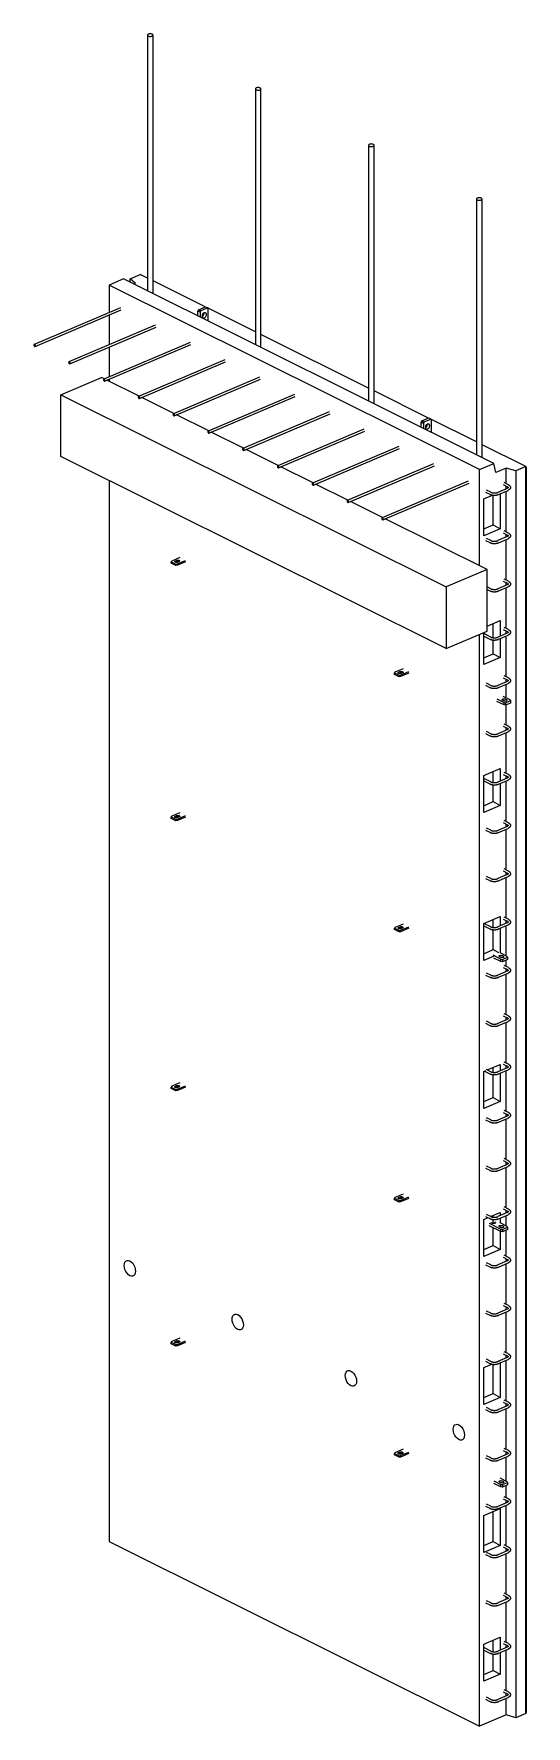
# Model space of a CAD drawing. Header units: millimetres. Extents: x -12496 to 1412, y 1067 to 18539.
# Drawn here: x -4718 to -2948, y 6170 to 12259 of the extents above; entities that cross this region are included whole.
import ezdxf

# ---------------------------------------------------------------- set-up
doc = ezdxf.new("R2010")
doc.units = ezdxf.units.MM
for name, color, linetype, lineweight in [('A-GENM', 13, 'Continuous', 18), ('A-WALL', 113, 'Continuous', 25), ('S-BEAM', 12, 'Continuous', 18), ('S-RBAR', 171, 'Continuous', 18)]:
    doc.layers.add(name, color=color, linetype=linetype, lineweight=lineweight)

# ---------------------------------------------------------------- blocks, each defined once
blk = doc.blocks.new('M_Rectangular Corbel - M_Rectangular Corbel-1562977-3D Ortho')
at = {"layer": 'S-BEAM'}
for p, q in [((1224.1, 10960.1), (1370.9, 11022.7)), ((1381.1, 11017.7), (1370.9, 11022.7)), ((1506.1, 10955.3), (1390.4, 11013)), ((1224.1, 10738.3), (1224.1, 10960.1)), ((1224.1, 10960.1), (2610.7, 10268.8)), ((1631.2, 10892.9), (1515.5, 10950.7)), ((1756.3, 10830.6), (1640.5, 10888.3)), ((1881.4, 10768.2), (1765.6, 10825.9)), ((2610.7, 10047), (1224.1, 10738.3)), ((2006.5, 10705.9), (1890.7, 10763.6)), ((2131.6, 10643.5), (2015.8, 10701.2)), ((2256.6, 10581.1), (2140.9, 10638.8)), ((2381.7, 10518.8), (2266, 10576.5)), ((2757.5, 10331.4), (2391, 10514.1)), ((2757.5, 10331.4), (2610.7, 10268.8)), ((2757.5, 10109.5), (2757.5, 10331.4)), ((2610.7, 10268.8), (2610.7, 10047)), ((2610.7, 10047), (2757.5, 10109.5))]:
    blk.add_line(p, q, dxfattribs=at)
blk = doc.blocks.new('RR spread anchor face based - RR-SA-2_5-250-1726823-3D Ortho')
at = {"layer": 'A-GENM'}
for p, q in [((2829.2, 8939.2), (2803.8, 8951.9)), ((2777.5, 8944.7), (2807.2, 8929.9)), ((2807.2, 8921), (2781.8, 8933.7)), ((2806, 8935.9), (2801.9, 8937.9)), ((2807.2, 8929.9), (2812.4, 8928.9)), ((2807.2, 8921), (2807.2, 8929.9)), ((2812.4, 8920.1), (2807.2, 8921)), ((2812.2, 8942.3), (2816.2, 8940.3)), ((2812.4, 8928.9), (2830.8, 8936.8)), ((2812.4, 8928.9), (2812.4, 8920.1)), ((2830.8, 8927.9), (2812.4, 8920.1)), ((2830.8, 8936.8), (2829.2, 8939.2)), ((2830.8, 8936.8), (2830.8, 8927.9))]:
    blk.add_line(p, q, dxfattribs=at)
for points in [[(2801.9, 8937.9, 0), (2800.8, 8938.6, 0), (2800.2, 8939.4, 0), (2800, 8940.3, 0), (2800.3, 8941.1, 0), (2801.1, 8941.9, 0), (2802.3, 8942.5, 0), (2803.8, 8943, 0), (2805.5, 8943.3, 0), (2807.3, 8943.4, 0), (2809.1, 8943.2, 0), (2810.8, 8942.9, 0), (2812.2, 8942.3, 0)], [(2818.1, 8938, 0), (2817.8, 8937.1, 0), (2817, 8936.4, 0), (2815.9, 8935.7, 0), (2814.4, 8935.2, 0), (2812.6, 8935, 0), (2810.8, 8934.9, 0), (2809, 8935, 0), (2807.4, 8935.4, 0), (2806, 8935.9, 0)], [(2816.2, 8940.3, 0), (2817.3, 8939.6, 0), (2817.9, 8938.8, 0)]]:
    blk.add_polyline3d(points, dxfattribs=at)
blk = doc.blocks.new('RR spread anchor face based - RR-SA-2_5-250-V1-3D Ortho')
at = {"layer": 'A-GENM'}
for p, q in [((2764.8, 7979.3), (2807.2, 7958.1)), ((2771.7, 7981.3), (2770.6, 7982)), ((2775.7, 7979.3), (2771.7, 7981.3)), ((2784.5, 7984.4), (2786, 7983.6)), ((2829.2, 7967.5), (2803.8, 7980.2)), ((2807.2, 7949.3), (2764.8, 7970.4)), ((2806, 7964.2), (2801.9, 7966.2)), ((2807.2, 7958.1), (2812.4, 7957.2)), ((2807.2, 7949.3), (2807.2, 7958.1)), ((2812.4, 7948.4), (2807.2, 7949.3)), ((2812.2, 7970.6), (2816.2, 7968.6)), ((2812.4, 7957.2), (2830.8, 7965)), ((2812.4, 7957.2), (2812.4, 7948.4)), ((2830.8, 7956.2), (2812.4, 7948.4)), ((2830.8, 7965), (2829.2, 7967.5)), ((2830.8, 7965), (2830.8, 7956.2))]:
    blk.add_line(p, q, dxfattribs=at)
for points in [[(2787.9, 7981.3, 0), (2787.6, 7980.5, 0), (2786.8, 7979.7, 0), (2785.6, 7979.1, 0), (2784.1, 7978.6, 0), (2782.4, 7978.3, 0), (2780.6, 7978.2, 0), (2778.8, 7978.4, 0), (2777.2, 7978.7, 0), (2775.7, 7979.3, 0)], [(2786, 7983.6, 0), (2787.1, 7982.9, 0), (2787.7, 7982.2, 0)], [(2801.9, 7966.2, 0), (2800.8, 7966.9, 0), (2800.2, 7967.7, 0), (2800, 7968.5, 0), (2800.3, 7969.4, 0), (2801.1, 7970.1, 0), (2802.3, 7970.8, 0), (2803.8, 7971.3, 0), (2805.5, 7971.6, 0), (2807.3, 7971.6, 0), (2809.1, 7971.5, 0), (2810.8, 7971.1, 0), (2812.2, 7970.6, 0)], [(2818.1, 7966.3, 0), (2817.8, 7965.4, 0), (2817, 7964.7, 0), (2815.9, 7964, 0), (2814.4, 7963.5, 0), (2812.6, 7963.2, 0), (2810.8, 7963.2, 0), (2809, 7963.3, 0), (2807.4, 7963.7, 0), (2806, 7964.2, 0)], [(2816.2, 7968.6, 0), (2817.3, 7967.9, 0), (2817.9, 7967.1, 0)]]:
    blk.add_polyline3d(points, dxfattribs=at)
blk = doc.blocks.new('RR spread anchor face based - RR-SA-1_4-160-1726851-3D Ortho')
at = {"layer": 'A-GENM'}
for p, q in [((1623.3, 8472), (1621.3, 8469.5)), ((1621.3, 8469.5), (1638.3, 8461.1)), ((1621.3, 8464.2), (1621.3, 8469.5)), ((1652.6, 8484.5), (1623.3, 8472)), ((1636.4, 8472.5), (1640.8, 8474.4)), ((1640.8, 8469.1), (1637.2, 8467.5)), ((1643.6, 8461.8), (1673, 8474.3)), ((1673, 8469), (1643.6, 8456.5)), ((1650.3, 8469.7), (1645.9, 8467.8)), ((1638.3, 8455.8), (1621.3, 8464.2)), ((1638.3, 8461.1), (1643.6, 8461.8)), ((1638.3, 8455.8), (1638.3, 8461.1)), ((1643.6, 8456.5), (1638.3, 8455.8)), ((1643.6, 8461.8), (1643.6, 8456.5))]:
    blk.add_line(p, q, dxfattribs=at)
for points in [[(1645.9, 8467.8, 0), (1644.4, 8467.3, 0), (1642.7, 8467, 0), (1640.9, 8466.9, 0), (1639.1, 8467.1, 0), (1637.4, 8467.4, 0), (1636, 8468, 0), (1635, 8468.7, 0), (1634.3, 8469.5, 0), (1634.2, 8470.3, 0), (1634.5, 8471.1, 0), (1635.2, 8471.9, 0), (1636.4, 8472.5, 0)], [(1640.8, 8474.4, 0), (1642.3, 8474.9, 0), (1644, 8475.2, 0), (1645.8, 8475.3, 0), (1647.7, 8475.1, 0), (1649.3, 8474.8, 0), (1650.7, 8474.2, 0), (1651.8, 8473.5, 0), (1652.4, 8472.8, 0)], [(1649.3, 8469.5, 0), (1647.7, 8469.8, 0), (1645.8, 8469.9, 0), (1644, 8469.9, 0), (1642.3, 8469.6, 0), (1640.8, 8469.1, 0)], [(1652.6, 8471.9, 0), (1652.3, 8471.1, 0), (1651.5, 8470.3, 0), (1650.3, 8469.7, 0)]]:
    blk.add_polyline3d(points, dxfattribs=at)
blk = doc.blocks.new('RR spread anchor face based - RR-SA-2_5-250-V2-3D Ortho')
at = {"layer": 'A-GENM'}
for p, q in [((2792.8, 9865.7), (2818.2, 9853)), ((2840.3, 9862.4), (2814.8, 9875.1)), ((2823.2, 9865.5), (2827.3, 9863.5)), ((2818.2, 9844.1), (2792.8, 9856.8)), ((2817, 9859.1), (2812.9, 9861.1)), ((2818.2, 9853), (2823.5, 9852.1)), ((2818.2, 9844.1), (2818.2, 9853)), ((2823.5, 9843.2), (2818.2, 9844.1)), ((2823.5, 9852.1), (2841.8, 9859.9)), ((2823.5, 9852.1), (2823.5, 9843.2)), ((2841.8, 9851.1), (2823.5, 9843.2)), ((2841.8, 9859.9), (2840.3, 9862.4)), ((2841.8, 9859.9), (2841.8, 9851.1))]:
    blk.add_line(p, q, dxfattribs=at)
for points in [[(2812.9, 9861.1, 0), (2811.8, 9861.8, 0), (2811.2, 9862.6, 0), (2811, 9863.4, 0), (2811.4, 9864.3, 0), (2812.1, 9865, 0), (2813.3, 9865.7, 0), (2814.8, 9866.2, 0), (2816.5, 9866.4, 0), (2818.3, 9866.5, 0), (2820.1, 9866.4, 0), (2821.8, 9866, 0), (2823.2, 9865.5, 0)], [(2829.1, 9861.1, 0), (2828.8, 9860.3, 0), (2828, 9859.5, 0), (2826.9, 9858.9, 0), (2825.4, 9858.4, 0), (2823.7, 9858.1, 0), (2821.8, 9858, 0), (2820, 9858.2, 0), (2818.4, 9858.5, 0), (2817, 9859.1, 0)], [(2827.3, 9863.5, 0), (2828.3, 9862.8, 0), (2828.9, 9862, 0)]]:
    blk.add_polyline3d(points, dxfattribs=at)
blk = doc.blocks.new('RR spread anchor face based - RR-SA-1_4-160-V3-3D Ortho')
at = {"layer": 'A-GENM'}
for p, q in [((1623.3, 10362.1), (1621.3, 10359.7)), ((1621.3, 10359.7), (1638.3, 10351.3)), ((1621.3, 10354.4), (1621.3, 10359.7)), ((1638.3, 10345.9), (1621.3, 10354.4)), ((1652.6, 10374.7), (1623.3, 10362.1)), ((1636.4, 10362.7), (1640.8, 10364.6)), ((1640.8, 10359.3), (1637.2, 10357.7)), ((1643.6, 10352), (1673, 10364.5)), ((1673, 10359.2), (1643.6, 10346.7)), ((1650.3, 10359.9), (1645.9, 10358)), ((1638.3, 10351.3), (1643.6, 10352)), ((1638.3, 10345.9), (1638.3, 10351.2)), ((1643.6, 10346.7), (1638.3, 10345.9)), ((1643.6, 10352), (1643.6, 10346.7))]:
    blk.add_line(p, q, dxfattribs=at)
for points in [[(1645.9, 10358, 0), (1644.4, 10357.5, 0), (1642.7, 10357.2, 0), (1640.9, 10357.1, 0), (1639.1, 10357.3, 0), (1637.4, 10357.6, 0), (1636, 10358.2, 0), (1635, 10358.9, 0), (1634.3, 10359.6, 0), (1634.2, 10360.5, 0), (1634.5, 10361.3, 0), (1635.2, 10362.1, 0), (1636.4, 10362.7, 0)], [(1640.8, 10364.6, 0), (1642.3, 10365.1, 0), (1644, 10365.4, 0), (1645.8, 10365.5, 0), (1647.7, 10365.3, 0), (1649.3, 10365, 0), (1650.7, 10364.4, 0), (1651.8, 10363.7, 0), (1652.4, 10362.9, 0)], [(1649.3, 10359.6, 0), (1647.7, 10360, 0), (1645.8, 10360.1, 0), (1644, 10360.1, 0), (1642.3, 10359.8, 0), (1640.8, 10359.3, 0)], [(1652.6, 10362.1, 0), (1652.3, 10361.3, 0), (1651.5, 10360.5, 0), (1650.3, 10359.9, 0)]]:
    blk.add_polyline3d(points, dxfattribs=at)
blk = doc.blocks.new('RR spread anchor face based - RR-SA-1_4-160-V4-3D Ortho')
at = {"layer": 'A-GENM'}
for p, q in [((1623.3, 7553.5), (1621.3, 7551.1)), ((1621.3, 7551.1), (1638.3, 7542.6)), ((1621.3, 7545.8), (1621.3, 7551.1)), ((1652.6, 7566), (1623.3, 7553.5)), ((1636.4, 7554.1), (1640.8, 7555.9)), ((1643.6, 7543.3), (1673, 7555.9)), ((1650.3, 7551.2), (1645.9, 7549.3)), ((1638.3, 7537.3), (1621.3, 7545.8)), ((1640.8, 7550.6), (1637.2, 7549.1)), ((1638.3, 7542.6), (1643.6, 7543.3)), ((1638.3, 7537.3), (1638.3, 7542.6)), ((1643.6, 7538), (1638.3, 7537.3)), ((1673, 7550.5), (1643.6, 7538)), ((1643.6, 7543.3), (1643.6, 7538))]:
    blk.add_line(p, q, dxfattribs=at)
for points in [[(1645.9, 7549.3, 0), (1644.4, 7548.8, 0), (1642.7, 7548.5, 0), (1640.9, 7548.5, 0), (1639.1, 7548.6, 0), (1637.4, 7549, 0), (1636, 7549.5, 0), (1635, 7550.2, 0), (1634.3, 7551, 0), (1634.2, 7551.8, 0), (1634.5, 7552.7, 0), (1635.2, 7553.4, 0), (1636.4, 7554.1, 0)], [(1640.8, 7555.9, 0), (1642.3, 7556.4, 0), (1644, 7556.7, 0), (1645.8, 7556.8, 0), (1647.7, 7556.7, 0), (1649.3, 7556.3, 0), (1650.7, 7555.8, 0), (1651.8, 7555.1, 0), (1652.4, 7554.3, 0), (1652.4, 7554.2, 0)], [(1649.3, 7551, 0), (1647.7, 7551.3, 0), (1645.8, 7551.5, 0), (1644, 7551.4, 0), (1642.3, 7551.1, 0), (1640.8, 7550.6, 0)], [(1652.6, 7553.4, 0), (1652.3, 7552.6, 0), (1651.5, 7551.9, 0), (1650.3, 7551.2, 0)]]:
    blk.add_polyline3d(points, dxfattribs=at)
blk = doc.blocks.new('Rebar Bar - Part 769646486-431004-3D Ortho')
at = {"layer": 'S-RBAR'}
for p, q in [((2751.8, 10610.1), (2767, 10602.5)), ((2770.6, 10609.7), (2755.3, 10617.3))]:
    blk.add_line(p, q, dxfattribs=at)
blk = doc.blocks.new('Rebar Bar - Part 2227165887-431004-3D Ortho')
at = {"layer": 'S-RBAR'}
for points in [[(2767, 10602.5, 0), (2767.7, 10602.2, 0), (2768.4, 10601.9, 0), (2769.1, 10601.6, 0), (2769.8, 10601.4, 0), (2770.5, 10601.1, 0), (2771.3, 10600.9, 0), (2772.1, 10600.6, 0), (2772.8, 10600.4, 0), (2773.6, 10600.2, 0), (2774.4, 10600.1, 0), (2775.3, 10599.9, 0), (2776.1, 10599.7, 0), (2776.9, 10599.6, 0), (2777.8, 10599.5, 0), (2778.6, 10599.4, 0), (2779.5, 10599.3, 0), (2780.3, 10599.3, 0), (2781.2, 10599.2, 0), (2782.1, 10599.2, 0), (2783, 10599.2, 0), (2783.8, 10599.2, 0), (2784.7, 10599.2, 0), (2785.6, 10599.2, 0), (2786.4, 10599.2, 0), (2787.3, 10599.3, 0), (2788.2, 10599.4, 0), (2789, 10599.5, 0), (2789.9, 10599.6, 0), (2790.7, 10599.7, 0), (2791.5, 10599.9, 0), (2792.4, 10600, 0), (2793.2, 10600.2, 0), (2794, 10600.4, 0), (2794.7, 10600.6, 0), (2795.5, 10600.8, 0), (2796.3, 10601, 0), (2797, 10601.3, 0), (2797.7, 10601.6, 0), (2798.4, 10601.8, 0), (2798.6, 10601.9, 0)], [(2770.6, 10609.7, 0), (2771, 10609.5, 0), (2771.5, 10609.3, 0), (2772, 10609.1, 0), (2772.5, 10608.9, 0), (2773.1, 10608.7, 0), (2773.6, 10608.5, 0), (2774.2, 10608.3, 0), (2774.8, 10608.2, 0), (2775.4, 10608, 0), (2776.1, 10607.9, 0), (2776.7, 10607.8, 0), (2777.4, 10607.6, 0), (2778.1, 10607.5, 0), (2778.8, 10607.4, 0), (2779.5, 10607.4, 0), (2780.2, 10607.3, 0), (2780.9, 10607.2, 0), (2781.6, 10607.2, 0), (2782.3, 10607.2, 0), (2783, 10607.2, 0), (2783.8, 10607.2, 0), (2784.5, 10607.2, 0)], [(2784.5, 10607.2, 0), (2785.2, 10607.2, 0), (2785.9, 10607.2, 0), (2786.7, 10607.3, 0), (2787.4, 10607.3, 0), (2788.1, 10607.4, 0), (2788.8, 10607.5, 0), (2789.4, 10607.6, 0), (2790.1, 10607.7, 0), (2790.8, 10607.9, 0), (2791.4, 10608, 0), (2792, 10608.1, 0), (2792.6, 10608.3, 0), (2793.2, 10608.5, 0), (2793.8, 10608.6, 0), (2794.3, 10608.8, 0), (2794.9, 10609, 0), (2795.4, 10609.2, 0), (2795.5, 10609.3, 0)]]:
    blk.add_polyline3d(points, dxfattribs=at)
blk = doc.blocks.new('Rebar Bar - Part 3241041724-431004-3D Ortho')
at = {"layer": 'S-RBAR'}
for p, q in [((2829.4, 10623.7), (2795.5, 10609.3)), ((2798.6, 10601.9), (2832.5, 10616.4))]:
    blk.add_line(p, q, dxfattribs=at)
blk = doc.blocks.new('Rebar Bar - Part 2227165887-V5-3D Ortho')
at = {"layer": 'S-RBAR'}
for points in [[(2830.3, 10629.5, 0), (2830.7, 10629.3, 0), (2831.1, 10629.1, 0), (2831.4, 10628.8, 0), (2831.7, 10628.6, 0), (2832, 10628.4, 0), (2832.3, 10628.2, 0), (2832.5, 10628, 0), (2832.7, 10627.8, 0), (2832.9, 10627.6, 0), (2833, 10627.5, 0), (2833.1, 10627.3, 0), (2833.2, 10627.2, 0), (2833.3, 10627.1, 0), (2833.3, 10627, 0), (2833.3, 10626.9, 0), (2833.4, 10626.9, 0), (2833.4, 10626.8, 0), (2833.4, 10626.8, 0), (2833.4, 10626.8, 0), (2833.4, 10626.8, 0), (2833.4, 10626.7, 0), (2833.3, 10626.7, 0), (2833.3, 10626.6, 0), (2833.3, 10626.6, 0), (2833.2, 10626.5, 0), (2833.2, 10626.3, 0), (2833.1, 10626.2, 0), (2832.9, 10626, 0), (2832.8, 10625.9, 0), (2832.6, 10625.7, 0), (2832.4, 10625.5, 0), (2832.1, 10625.3, 0), (2831.8, 10625.1, 0), (2831.5, 10624.8, 0), (2831.2, 10624.6, 0), (2830.8, 10624.4, 0), (2830.4, 10624.2, 0), (2830, 10624, 0), (2829.5, 10623.8, 0), (2829.4, 10623.7, 0)], [(2833.8, 10636.6, 0), (2834.5, 10636.3, 0), (2835.1, 10636, 0), (2835.7, 10635.6, 0), (2836.3, 10635.2, 0), (2836.9, 10634.8, 0), (2837.4, 10634.4, 0), (2837.9, 10633.9, 0), (2838.4, 10633.4, 0), (2838.9, 10632.9, 0), (2839.3, 10632.4, 0), (2839.7, 10631.8, 0), (2840.1, 10631.3, 0), (2840.4, 10630.7, 0), (2840.7, 10630, 0), (2841, 10629.4, 0), (2841.1, 10628.7, 0), (2841.3, 10628, 0), (2841.3, 10627.3, 0), (2841.4, 10626.6, 0), (2841.3, 10625.8, 0), (2841.2, 10625.1, 0), (2841, 10624.5, 0), (2840.8, 10623.8, 0), (2840.5, 10623.1, 0), (2840.2, 10622.5, 0), (2839.8, 10621.9, 0), (2839.5, 10621.4, 0), (2839, 10620.8, 0), (2838.6, 10620.3, 0), (2838.1, 10619.9, 0), (2837.6, 10619.4, 0), (2837, 10619, 0), (2836.5, 10618.5, 0), (2835.9, 10618.2, 0), (2835.3, 10617.8, 0), (2834.7, 10617.4, 0), (2834, 10617.1, 0), (2833.4, 10616.7, 0), (2832.7, 10616.4, 0), (2832.5, 10616.4, 0)]]:
    blk.add_polyline3d(points, dxfattribs=at)
blk = doc.blocks.new('Rebar Bar - Part 1331323198-431004-3D Ortho')
at = {"layer": 'S-RBAR'}
for p, q in [((2815, 10637.1), (2830.3, 10629.5)), ((2833.8, 10636.6), (2818.2, 10644.4))]:
    blk.add_line(p, q, dxfattribs=at)
blk = doc.blocks.new('Rebar Bar - Part 1331323198-V6-3D Ortho')
at = {"layer": 'S-RBAR'}
for p, q in [((2815, 10463.3), (2830.3, 10455.7)), ((2833.8, 10462.9), (2818.6, 10470.5))]:
    blk.add_line(p, q, dxfattribs=at)
blk = doc.blocks.new('Rebar Bar - Part 769646486-V7-3D Ortho')
at = {"layer": 'S-RBAR'}
for p, q in [((2770.6, 10262.2), (2757.5, 10268.7)), ((2757.5, 10259.8), (2767, 10255))]:
    blk.add_line(p, q, dxfattribs=at)
blk = doc.blocks.new('Rebar Bar - Part 769646486-V8-3D Ortho')
at = {"layer": 'S-RBAR'}
for p, q in [((2770.6, 10088.4), (2745, 10101.2)), ((2745, 10092.2), (2767, 10081.3))]:
    blk.add_line(p, q, dxfattribs=at)
blk = doc.blocks.new('Rebar Bar - Part 769646486-V9-3D Ortho')
at = {"layer": 'S-RBAR'}
for p, q in [((2745, 9049.7), (2767, 9038.7)), ((2770.6, 9045.9), (2746, 9058.2))]:
    blk.add_line(p, q, dxfattribs=at)
blk = doc.blocks.new('Rebar Bar - Part 769646486-V10-3D Ortho')
at = {"layer": 'S-RBAR'}
for p, q in [((2748.4, 8526.8), (2767, 8517.5)), ((2770.6, 8524.6), (2755.3, 8532.2))]:
    blk.add_line(p, q, dxfattribs=at)
blk = doc.blocks.new('RR spread anchor face based - RR-SA-4_0-180-1726831-3D Ortho')
at = {"layer": 'A-GENM'}
for p, q in [((1717.5, 11261.2), (1719.3, 11266.4)), ((1719.3, 11266.4), (1745, 11277.4)), ((1719.3, 11266.4), (1727.5, 11262.4)), ((1753.2, 11273.3), (1727.5, 11262.4)), ((1745, 11277.4), (1753.2, 11273.3)), ((1755, 11269.7), (1753.2, 11273.3)), ((1755, 11225), (1755, 11269.7)), ((1717.5, 11243.7), (1717.5, 11261.2)), ((1725.6, 11257.1), (1717.5, 11261.2)), ((1727.5, 11262.4), (1725.6, 11257.1)), ((1725.6, 11257.1), (1725.6, 11239.7)), ((1733.7, 11241.7), (1733.7, 11245.2)), ((1738.8, 11251.4), (1738.8, 11254.9)), ((1746.9, 11250.9), (1746.9, 11247.3))]:
    blk.add_line(p, q, dxfattribs=at)
for points in [[(1733.7, 11245.2, 0), (1733.9, 11247.4, 0), (1734.6, 11249.6, 0), (1735.7, 11251.7, 0), (1737, 11253.6, 0), (1738.6, 11255, 0), (1740.3, 11256, 0), (1742, 11256.5, 0), (1743.6, 11256.4, 0), (1745, 11255.7, 0), (1746.1, 11254.5, 0), (1746.7, 11252.8, 0), (1746.9, 11250.9, 0)], [(1746.9, 11247.3, 0), (1746.7, 11245.2, 0), (1746.1, 11242.9, 0), (1745, 11240.8, 0), (1743.6, 11239, 0), (1742, 11237.5, 0), (1740.3, 11236.5, 0), (1738.6, 11236.1, 0), (1737, 11236.2, 0), (1735.7, 11236.9, 0), (1734.6, 11238.1, 0), (1733.9, 11239.7, 0), (1733.7, 11241.7, 0)], [(1733.9, 11241.6, 0), (1735.5, 11243.1, 0), (1736.9, 11244.9, 0), (1737.9, 11247, 0), (1738.6, 11249.2, 0), (1738.8, 11251.4, 0)]]:
    blk.add_polyline3d(points, dxfattribs=at)
blk = doc.blocks.new('RR spread anchor face based - RR-SA-4_0-180-V11-3D Ortho')
at = {"layer": 'A-GENM'}
for p, q in [((2520.3, 10861), (2522.1, 10866.2)), ((2520.3, 10843.5), (2520.3, 10861)), ((2528.4, 10856.9), (2520.3, 10861)), ((2522.1, 10866.2), (2547.8, 10877.1)), ((2522.1, 10866.2), (2530.2, 10862.1)), ((2530.2, 10862.1), (2528.4, 10856.9)), ((2528.4, 10856.9), (2528.4, 10839.4)), ((2555.9, 10873.1), (2530.2, 10862.1)), ((2536.5, 10841.4), (2536.5, 10845)), ((2541.6, 10851.1), (2541.6, 10854.7)), ((2547.8, 10877.1), (2555.9, 10873.1)), ((2549.7, 10850.6), (2549.7, 10847.1)), ((2557.8, 10869.4), (2555.9, 10873.1)), ((2557.8, 10824.9), (2557.8, 10869.4))]:
    blk.add_line(p, q, dxfattribs=at)
for points in [[(2536.5, 10845, 0), (2536.7, 10847.1, 0), (2537.4, 10849.4, 0), (2538.4, 10851.5, 0), (2539.8, 10853.3, 0), (2541.4, 10854.8, 0), (2543.1, 10855.8, 0), (2544.8, 10856.2, 0), (2546.4, 10856.1, 0), (2547.8, 10855.4, 0), (2548.8, 10854.2, 0), (2549.5, 10852.6, 0), (2549.7, 10850.6, 0)], [(2549.7, 10847.1, 0), (2549.5, 10844.9, 0), (2548.8, 10842.7, 0), (2547.8, 10840.6, 0), (2546.4, 10838.7, 0), (2544.8, 10837.3, 0), (2543.1, 10836.3, 0), (2541.4, 10835.8, 0), (2539.8, 10835.9, 0), (2538.4, 10836.6, 0), (2537.4, 10837.8, 0), (2536.7, 10839.5, 0), (2536.5, 10841.4, 0)], [(2536.7, 10841.3, 0), (2538.3, 10842.8, 0), (2539.6, 10844.7, 0), (2540.7, 10846.8, 0), (2541.3, 10849, 0), (2541.6, 10851.1, 0)]]:
    blk.add_polyline3d(points, dxfattribs=at)
blk = doc.blocks.new('Rebar Bar - Part 1814174108-431004-3D Ortho')
at = {"layer": 'S-RBAR'}
for p, q in [((1924.1, 12061.1), (1924.1, 11140.7)), ((1944.1, 11130.7), (1944.1, 12061.1))]:
    blk.add_line(p, q, dxfattribs=at)
for points in [[(1941.5, 12064.2, 0), (1939.5, 12065, 0), (1937.1, 12065.5, 0), (1934.5, 12065.7, 0), (1931.9, 12065.6, 0), (1929.5, 12065.1, 0), (1927.4, 12064.5, 0), (1925.7, 12063.5, 0), (1924.6, 12062.4, 0), (1924.2, 12061.2, 0), (1924.4, 12060, 0), (1925.3, 12058.9, 0), (1926.8, 12057.9, 0)], [(1926.8, 12057.9, 0), (1928.8, 12057.2, 0), (1931.2, 12056.7, 0), (1933.8, 12056.5, 0), (1936.4, 12056.6, 0), (1938.8, 12057, 0), (1940.9, 12057.7, 0), (1942.6, 12058.6, 0), (1943.7, 12059.7, 0), (1944.1, 12060.9, 0), (1943.9, 12062.1, 0), (1943, 12063.2, 0), (1941.5, 12064.2, 0)]]:
    blk.add_polyline3d(points, dxfattribs=at)
blk = doc.blocks.new('Rebar Bar - Part 864883769-431004-3D Ortho')
at = {"layer": 'S-RBAR'}
for p, q in [((2689.7, 10650), (2379.7, 10517.9)), ((2382.8, 10510.5), (2692.8, 10642.7))]:
    blk.add_line(p, q, dxfattribs=at)
for points in [[(2384, 10512.9, 0), (2383.9, 10513.8, 0), (2383.6, 10514.8, 0), (2383.2, 10515.8, 0), (2382.6, 10516.6, 0), (2381.9, 10517.3, 0), (2381.2, 10517.8, 0), (2380.5, 10518, 0), (2379.9, 10518, 0), (2379.3, 10517.7, 0), (2378.9, 10517.2, 0), (2378.6, 10516.5, 0), (2378.5, 10515.6, 0)], [(2378.5, 10515.6, 0), (2378.6, 10514.6, 0), (2378.9, 10513.6, 0), (2379.3, 10512.7, 0), (2379.9, 10511.8, 0), (2380.5, 10511.1, 0), (2381.2, 10510.7, 0), (2381.9, 10510.4, 0), (2382.6, 10510.5, 0), (2383.2, 10510.8, 0), (2383.6, 10511.3, 0), (2383.9, 10512, 0), (2384, 10512.9, 0)]]:
    blk.add_polyline3d(points, dxfattribs=at)
blk = doc.blocks.new('Rebar Bar - Part 1026889929-431004-3D Ortho')
at = {"layer": 'S-RBAR'}
for p, q in [((1536.2, 12254.5), (1536.2, 11334.1)), ((1556.2, 11324.1), (1556.2, 12254.5))]:
    blk.add_line(p, q, dxfattribs=at)
for points in [[(1553.5, 12257.6, 0), (1551.5, 12258.4, 0), (1549.1, 12258.9, 0), (1546.6, 12259.1, 0), (1544, 12259, 0), (1541.5, 12258.6, 0), (1539.4, 12257.9, 0), (1537.7, 12257, 0), (1536.6, 12255.9, 0), (1536.2, 12254.7, 0), (1536.4, 12253.5, 0), (1537.3, 12252.4, 0), (1538.8, 12251.4, 0)], [(1538.8, 12251.4, 0), (1540.8, 12250.6, 0), (1543.2, 12250.1, 0), (1545.8, 12249.9, 0), (1548.4, 12250, 0), (1550.8, 12250.4, 0), (1553, 12251.1, 0), (1554.6, 12252, 0), (1555.7, 12253.1, 0), (1556.2, 12254.3, 0), (1555.9, 12255.5, 0), (1555, 12256.7, 0), (1553.5, 12257.6, 0)]]:
    blk.add_polyline3d(points, dxfattribs=at)
blk = doc.blocks.new('Rebar Bar - Part 1026889929-V12-3D Ortho')
at = {"layer": 'S-RBAR'}
for p, q in [((2719.1, 11664.7), (2719.1, 10744.3)), ((2739.1, 10734.7), (2739.1, 11664.7))]:
    blk.add_line(p, q, dxfattribs=at)
for points in [[(2736.4, 11667.8, 0), (2734.4, 11668.6, 0), (2732.1, 11669.1, 0), (2729.5, 11669.3, 0), (2726.9, 11669.2, 0), (2724.5, 11668.8, 0), (2722.3, 11668.1, 0), (2720.6, 11667.2, 0), (2719.6, 11666.1, 0), (2719.1, 11664.9, 0), (2719.4, 11663.7, 0), (2720.3, 11662.6, 0), (2721.8, 11661.6, 0)], [(2721.8, 11661.6, 0), (2723.8, 11660.8, 0), (2726.1, 11660.3, 0), (2728.7, 11660.1, 0), (2731.3, 11660.2, 0), (2733.8, 11660.6, 0), (2735.9, 11661.3, 0), (2737.6, 11662.3, 0), (2738.7, 11663.3, 0), (2739.1, 11664.5, 0), (2738.9, 11665.7, 0), (2738, 11666.9, 0), (2736.4, 11667.8, 0)]]:
    blk.add_polyline3d(points, dxfattribs=at)

msp = doc.modelspace()

# ---------------------------------------------------------------- linework, layer by layer
at = {"layer": 'A-WALL'}
for p, q in [((-4371.8, 11377.6), (-4335.1, 11393.2)), ((-4309.4, 11380.3), (-4335.1, 11393.2)), ((-4395.9, 11377.3), (-4447.5, 11355.3)), ((-4447.5, 11355.3), (-4447.5, 11256.3)), ((-3115.2, 10691), (-4447.5, 11355.3)), ((-3063.6, 10713), (-4395.9, 11377.3)), ((-4371.8, 11365.3), (-4371.8, 11377.6)), ((-4352, 11360.9), (-4371.8, 11377.6)), ((-4358, 11358.3), (-4352, 11360.9)), ((-4101.8, 11276.8), (-4289.4, 11370.4)), ((-3921.4, 11186.9), (-4091.6, 11271.8)), ((-4447.5, 11247.7), (-4447.5, 11140.7)), ((-3514.4, 10984), (-3901.4, 11176.9)), ((-4447.5, 11132), (-4447.5, 11024.9)), ((-4447.5, 11016.3), (-4447.5, 11009.2)), ((-3299, 10876.6), (-3494.4, 10974)), ((-3126.4, 10790.6), (-3288.8, 10871.5)), ((-2948.5, 10701.9), (-3106.5, 10780.6)), ((-3115.2, 10691), (-3063.6, 10713)), ((-3115.2, 10344.9), (-3115.2, 10691)), ((-3056.4, 10681), (-3063.6, 10713)), ((-3019.7, 10696.6), (-3056.4, 10681)), ((-3019.7, 10640.6), (-3019.7, 10696.6)), ((-2985.2, 10686.2), (-3019.7, 10696.6)), ((-2948.5, 10701.9), (-2985.2, 10686.2)), ((-2985.2, 10686.2), (-2985.2, 6199.9)), ((-2948.5, 6215.6), (-2948.5, 10701.9)), ((-2948, 10699.5), (-2948.5, 10701.8)), ((-2948, 10699.5), (-2948, 6222.1)), ((-4447.5, 10651.5), (-4447.5, 6833.9)), ((-3100.5, 10586.4), (-3069.1, 10599.7)), ((-3066.1, 10492.5), (-3066.1, 10599.3)), ((-3041.8, 10604.2), (-3041.8, 10478.3)), ((-3019.7, 10622.2), (-3019.7, 10631.7)), ((-3019.7, 10466.9), (-3019.7, 10613.6)), ((-3100.5, 10453.2), (-3100.5, 10586.4)), ((-3100.5, 10477.8), (-3066.1, 10492.5)), ((-3041.8, 10478.3), (-3100.5, 10453.2)), ((-3066.1, 10492.5), (-3041.8, 10478.3)), ((-3019.7, 10448.4), (-3019.7, 10458)), ((-3019.7, 10293.1), (-3019.7, 10439.9)), ((-3019.7, 10274.7), (-3019.7, 10284.2)), ((-3019.7, 10119.3), (-3019.7, 10266.1)), ((-3088, 10128), (-3041.8, 10147.7)), ((-3066.1, 10086.1), (-3066.1, 10137.4)), ((-3041.8, 10147.7), (-3041.8, 10091.5)), ((-3019.7, 10100.9), (-3019.7, 10110.5)), ((-3115.2, 6169.7), (-3115.2, 10098)), ((-3100.5, 9989.6), (-3100.5, 10104.2)), ((-3066.1, 10028.8), (-3066.1, 10078.1)), ((-3041.8, 10082.9), (-3041.8, 10014.6)), ((-3019.7, 9945.6), (-3019.7, 10092.4)), ((-3100.5, 10014.1), (-3066.1, 10028.8)), ((-3041.8, 10014.6), (-3100.5, 9989.6)), ((-3066.1, 10028.8), (-3041.8, 10014.6)), ((-3019.7, 9927.2), (-3019.7, 9936.7)), ((-3019.7, 9869.6), (-3019.7, 9918.6)), ((-3019.7, 9771.8), (-3019.7, 9844.2)), ((-3019.7, 9753.4), (-3019.7, 9763)), ((-3019.7, 9598.1), (-3019.7, 9744.9)), ((-3100.5, 9590.2), (-3041.8, 9615.3)), ((-3100.5, 9457.1), (-3100.5, 9590.2)), ((-3066.1, 9564.9), (-3066.1, 9604.9)), ((-3041.8, 9615.3), (-3041.8, 9570.2)), ((-3041.8, 9561.6), (-3041.8, 9482.2)), ((-3019.7, 9579.7), (-3019.7, 9589.2)), ((-3019.7, 9424.3), (-3019.7, 9571.1)), ((-3066.1, 9496.4), (-3066.1, 9556.9)), ((-3100.5, 9481.7), (-3066.1, 9496.4)), ((-3041.8, 9482.2), (-3100.5, 9457.1)), ((-3066.1, 9496.4), (-3041.8, 9482.2)), ((-3019.7, 9405.9), (-3019.7, 9415.5)), ((-3019.7, 9250.6), (-3019.7, 9397.4)), ((-3019.7, 9232.1), (-3019.7, 9241.7)), ((-3019.7, 9076.8), (-3019.7, 9223.4)), ((-3100.5, 9057.8), (-3041.8, 9082.8)), ((-3041.8, 9082.8), (-3041.8, 9048.9)), ((-3100.5, 8924.7), (-3100.5, 9057.8)), ((-3066.1, 9043.6), (-3066.1, 9072.5)), ((-3066.1, 8963.9), (-3066.1, 9035.6)), ((-3041.8, 9040.4), (-3041.8, 8951.9)), ((-3019.7, 9058.4), (-3019.7, 9068)), ((-3019.7, 8940.9), (-3019.7, 9049.8)), ((-3100.5, 8949.2), (-3066.1, 8963.9)), ((-3066.1, 8963.9), (-3047.8, 8953.3)), ((-3063.8, 8940.3), (-3100.5, 8924.7)), ((-3019.7, 8903.1), (-3019.7, 8925.8)), ((-3019.7, 8885), (-3019.7, 8894.2)), ((-3019.7, 8729.3), (-3019.7, 8876.1)), ((-3019.7, 8710.9), (-3019.7, 8720.4)), ((-3019.7, 8555.5), (-3019.7, 8702.3)), ((-3100.5, 8525.3), (-3092.9, 8528.6)), ((-3100.5, 8392.2), (-3100.5, 8525.3)), ((-3087.5, 8530.9), (-3041.8, 8550.4)), ((-3066.1, 8522.3), (-3066.1, 8540)), ((-3041.8, 8550.4), (-3041.8, 8527.7)), ((-3019.7, 8537.1), (-3019.7, 8546.7)), ((-3019.7, 8381.8), (-3019.7, 8528.6)), ((-3066.1, 8431.5), (-3066.1, 8514.3)), ((-3041.8, 8519.1), (-3041.8, 8417.3)), ((-3100.5, 8416.8), (-3066.1, 8431.5)), ((-3041.8, 8417.3), (-3100.5, 8392.2)), ((-3066.1, 8431.5), (-3041.8, 8417.3)), ((-3019.7, 8363.4), (-3019.7, 8372.9)), ((-3019.7, 8208.3), (-3019.7, 8354.8)), ((-3019.7, 8189.6), (-3019.7, 8199.2)), ((-3019.7, 8034.3), (-3019.7, 8181.1)), ((-3100.5, 7992.9), (-3085, 7999.5)), ((-3100.5, 7859.8), (-3100.5, 7992.9)), ((-3075.5, 8003.6), (-3041.8, 8017.9)), ((-3066.1, 8001.1), (-3066.1, 8007.6)), ((-3066.1, 7978.3), (-3066.1, 7993.1)), ((-3041.8, 8017.9), (-3041.8, 8006.4)), ((-3041.8, 7997.9), (-3041.8, 7980.2)), ((-3019.7, 8015.9), (-3019.7, 8025.4)), ((-3019.7, 7969.2), (-3019.7, 8007.3)), ((-3066.1, 7899), (-3066.1, 7963.1)), ((-3041.8, 7951), (-3041.8, 7884.8)), ((-3019.7, 7860.5), (-3019.7, 7954)), ((-3100.5, 7884.4), (-3066.1, 7899)), ((-3041.8, 7884.8), (-3100.5, 7859.8)), ((-3066.1, 7899), (-3041.8, 7884.8)), ((-3019.7, 7842.1), (-3019.7, 7851.7)), ((-3019.7, 7686.8), (-3019.7, 7833.6)), ((-3019.7, 7668.3), (-3019.7, 7677.9)), ((-3019.7, 7513), (-3019.7, 7659.8)), ((-3019.7, 7494.6), (-3019.7, 7504.2)), ((-3100.5, 7460.4), (-3071.5, 7472.8)), ((-3100.5, 7327.3), (-3100.5, 7460.4)), ((-3066.1, 7366.6), (-3066.1, 7471.8)), ((-3052.4, 7480.9), (-3041.8, 7485.5)), ((-3041.8, 7476.6), (-3041.8, 7352.4)), ((-3019.7, 7339.3), (-3019.7, 7486)), ((-3100.5, 7351.9), (-3066.1, 7366.6)), ((-3041.8, 7352.4), (-3100.5, 7327.3)), ((-3066.1, 7366.6), (-3041.8, 7352.4)), ((-3019.7, 7320.8), (-3019.7, 7330.4)), ((-3019.7, 7165.5), (-3019.7, 7312.3)), ((-3019.7, 7147.1), (-3019.7, 7156.6)), ((-3019.7, 7050.8), (-3019.7, 7138.5)), ((-3019.7, 6991.7), (-3019.7, 7035.6)), ((-3100.5, 6928), (-3041.8, 6953)), ((-3066.1, 6834.1), (-3066.1, 6942.7)), ((-3041.8, 6953), (-3041.8, 6819.9)), ((-3019.7, 6973.3), (-3019.7, 6982.9)), ((-3019.7, 6818), (-3019.7, 6964.8)), ((-3100.5, 6794.9), (-3100.5, 6928)), ((-4447.5, 6833.9), (-3115.2, 6169.7)), ((-3100.5, 6819.5), (-3066.1, 6834.1)), ((-3066.1, 6834.1), (-3041.8, 6819.9)), ((-3041.8, 6819.9), (-3100.5, 6794.9)), ((-3019.7, 6799.6), (-3019.7, 6809.1)), ((-3019.7, 6644.2), (-3019.7, 6791)), ((-3019.7, 6625.8), (-3019.7, 6635.4)), ((-3019.7, 6470.5), (-3019.7, 6617.3)), ((-3100.5, 6464.3), (-3041.8, 6489.4)), ((-3100.5, 6331.2), (-3100.5, 6464.3)), ((-3066.1, 6437.3), (-3066.1, 6479)), ((-3041.8, 6489.4), (-3041.8, 6442.6)), ((-3019.7, 6452.1), (-3019.7, 6461.6)), ((-3066.1, 6370.5), (-3066.1, 6429.3)), ((-3041.8, 6434.1), (-3041.8, 6356.3)), ((-3019.7, 6296.7), (-3019.7, 6443.5)), ((-3100.5, 6355.8), (-3066.1, 6370.5)), ((-3041.8, 6356.3), (-3100.5, 6331.2)), ((-3066.1, 6370.5), (-3041.8, 6356.3)), ((-3019.7, 6278.3), (-3019.7, 6287.9)), ((-3019.7, 6210.3), (-3019.7, 6269.8)), ((-2948.5, 6215.6), (-2985.2, 6199.9)), ((-2948, 6222.1), (-2948.5, 6215.6)), ((-3019.7, 6210.3), (-3115.2, 6169.7)), ((-2985.2, 6199.9), (-3019.7, 6210.3))]:
    msp.add_line(p, q, dxfattribs=at)
for points in [[(-4372.8, 7790.6, 0), (-4378.1, 7794.1, 0), (-4383, 7799.2, 0), (-4387.2, 7805.6, 0), (-4390.4, 7812.7, 0), (-4392.5, 7820.1, 0), (-4393.2, 7827.4, 0), (-4392.5, 7833.9, 0), (-4390.4, 7839.3, 0), (-4387.2, 7843.2, 0), (-4383, 7845.3, 0), (-4378.1, 7845.6, 0), (-4372.8, 7843.8, 0)], [(-4372.8, 7843.8, 0), (-4367.5, 7840.3, 0), (-4362.6, 7835.2, 0), (-4358.4, 7828.9, 0), (-4355.2, 7821.7, 0), (-4353.1, 7814.3, 0), (-4352.4, 7807.1, 0), (-4353.1, 7800.5, 0), (-4355.2, 7795.1, 0), (-4358.4, 7791.2, 0), (-4362.6, 7789.1, 0), (-4367.5, 7788.9, 0), (-4372.8, 7790.6, 0)], [(-3984.8, 7597.1, 0), (-3990.1, 7600.7, 0), (-3995, 7605.8, 0), (-3999.2, 7612.1, 0), (-4002.5, 7619.3, 0), (-4004.5, 7626.7, 0), (-4005.2, 7633.9, 0), (-4004.5, 7640.5, 0), (-4002.5, 7645.9, 0), (-3999.2, 7649.8, 0), (-3995, 7651.9, 0), (-3990.1, 7652.1, 0), (-3984.8, 7650.4, 0)], [(-3984.8, 7650.4, 0), (-3979.6, 7646.9, 0), (-3974.6, 7641.8, 0), (-3970.4, 7635.4, 0), (-3967.2, 7628.3, 0), (-3965.2, 7620.9, 0), (-3964.5, 7613.6, 0), (-3965.2, 7607.1, 0), (-3967.2, 7601.7, 0), (-3970.4, 7597.8, 0), (-3974.6, 7595.6, 0), (-3979.6, 7595.4, 0), (-3984.8, 7597.1, 0)], [(-3577.8, 7394.2, 0), (-3583.1, 7397.8, 0), (-3588, 7402.9, 0), (-3592.2, 7409.2, 0), (-3595.5, 7416.3, 0), (-3597.5, 7423.8, 0), (-3598.2, 7431, 0), (-3597.5, 7437.6, 0), (-3595.5, 7443, 0), (-3592.2, 7446.9, 0), (-3588, 7449, 0), (-3583.1, 7449.2, 0), (-3577.8, 7447.5, 0)], [(-3577.8, 7447.5, 0), (-3572.6, 7443.9, 0), (-3567.7, 7438.8, 0), (-3563.4, 7432.5, 0), (-3560.2, 7425.4, 0), (-3558.2, 7417.9, 0), (-3557.5, 7410.7, 0), (-3558.2, 7404.2, 0), (-3560.2, 7398.8, 0), (-3563.4, 7394.9, 0), (-3567.7, 7392.7, 0), (-3572.6, 7392.5, 0), (-3577.8, 7394.2, 0)], [(-3189.9, 7200.8, 0), (-3195.1, 7204.3, 0), (-3200.1, 7209.4, 0), (-3204.3, 7215.8, 0), (-3207.5, 7222.9, 0), (-3209.5, 7230.3, 0), (-3210.2, 7237.6, 0), (-3209.5, 7244.1, 0), (-3207.5, 7249.5, 0), (-3204.3, 7253.4, 0), (-3200.1, 7255.5, 0), (-3195.1, 7255.8, 0), (-3189.9, 7254, 0)], [(-3189.9, 7254, 0), (-3184.6, 7250.5, 0), (-3179.7, 7245.4, 0), (-3175.5, 7239.1, 0), (-3172.2, 7231.9, 0), (-3170.2, 7224.5, 0), (-3169.5, 7217.3, 0), (-3170.2, 7210.7, 0), (-3172.2, 7205.3, 0), (-3175.5, 7201.4, 0), (-3179.7, 7199.3, 0), (-3184.6, 7199.1, 0), (-3189.9, 7200.8, 0)]]:
    msp.add_polyline3d(points, dxfattribs=at)

# ---------------------------------------------------------------- block references
at = {"layer": 'A-GENM'}
for name, p in [('RR spread anchor face based - RR-SA-4_0-180-1726831-3D Ortho', (-5845.6, 0)), ('RR spread anchor face based - RR-SA-4_0-180-V11-3D Ortho', (-5845.6, 0)), ('RR spread anchor face based - RR-SA-1_4-160-V3-3D Ortho', (-5845.6, 0)), ('RR spread anchor face based - RR-SA-1_4-160-1726851-3D Ortho', (-5042.8, 1489.9)), ('RR spread anchor face based - RR-SA-2_5-250-V2-3D Ortho', (-5845.6, 0)), ('RR spread anchor face based - RR-SA-1_4-160-1726851-3D Ortho', (-5845.6, 971.7)), ('RR spread anchor face based - RR-SA-1_4-160-1726851-3D Ortho', (-5042.8, 571.5)), ('RR spread anchor face based - RR-SA-2_5-250-1726823-3D Ortho', (-5845.6, 0)), ('RR spread anchor face based - RR-SA-1_4-160-1726851-3D Ortho', (-5845.6, 0)), ('RR spread anchor face based - RR-SA-1_4-160-1726851-3D Ortho', (-5042.8, -400.2)), ('RR spread anchor face based - RR-SA-2_5-250-V1-3D Ortho', (-5845.6, 0)), ('RR spread anchor face based - RR-SA-1_4-160-V4-3D Ortho', (-5845.6, 0)), ('RR spread anchor face based - RR-SA-1_4-160-1726851-3D Ortho', (-5042.8, -1318.7)), ('RR spread anchor face based - RR-SA-2_5-250-V2-3D Ortho', (-5856.6, -2813.4))]:
    msp.add_blockref(name, p, dxfattribs=at)
at = {"layer": 'S-BEAM'}
msp.add_blockref('M_Rectangular Corbel - M_Rectangular Corbel-1562977-3D Ortho', (-5845.6, 0), dxfattribs=at)
at = {"layer": 'S-RBAR'}
for name, p in [('Rebar Bar - Part 1026889929-431004-3D Ortho', (-5845.6, 0)), ('Rebar Bar - Part 1814174108-431004-3D Ortho', (-5845.6, 0)), ('Rebar Bar - Part 1814174108-431004-3D Ortho', (-5438.6, -202.9)), ('Rebar Bar - Part 1026889929-V12-3D Ortho', (-5845.6, 0)), ('Rebar Bar - Part 864883769-431004-3D Ortho', (-7096.4, 623.6)), ('Rebar Bar - Part 864883769-431004-3D Ortho', (-6971.3, 561.3)), ('Rebar Bar - Part 864883769-431004-3D Ortho', (-6846.2, 498.9)), ('Rebar Bar - Part 864883769-431004-3D Ortho', (-6721.1, 436.5)), ('Rebar Bar - Part 864883769-431004-3D Ortho', (-6596, 374.2)), ('Rebar Bar - Part 864883769-431004-3D Ortho', (-6471, 311.8)), ('Rebar Bar - Part 864883769-431004-3D Ortho', (-6345.9, 249.5)), ('Rebar Bar - Part 864883769-431004-3D Ortho', (-6220.8, 187.1)), ('Rebar Bar - Part 864883769-431004-3D Ortho', (-6095.7, 124.7)), ('Rebar Bar - Part 864883769-431004-3D Ortho', (-5970.6, 62.4)), ('Rebar Bar - Part 864883769-431004-3D Ortho', (-5845.6, 0)), ('Rebar Bar - Part 769646486-431004-3D Ortho', (-5845.6, 0)), ('Rebar Bar - Part 2227165887-431004-3D Ortho', (-5845.6, 0)), ('Rebar Bar - Part 3241041724-431004-3D Ortho', (-5845.6, 0)), ('Rebar Bar - Part 1331323198-431004-3D Ortho', (-5845.6, 0)), ('Rebar Bar - Part 2227165887-V5-3D Ortho', (-5845.6, 0)), ('Rebar Bar - Part 769646486-431004-3D Ortho', (-5845.6, -173.8)), ('Rebar Bar - Part 2227165887-431004-3D Ortho', (-5845.6, -173.8)), ('Rebar Bar - Part 3241041724-431004-3D Ortho', (-5845.6, -173.8)), ('Rebar Bar - Part 1331323198-V6-3D Ortho', (-5845.6, 0)), ('Rebar Bar - Part 2227165887-V5-3D Ortho', (-5845.6, -173.8)), ('Rebar Bar - Part 1331323198-V6-3D Ortho', (-5845.6, -173.8)), ('Rebar Bar - Part 769646486-V7-3D Ortho', (-5845.6, 0)), ('Rebar Bar - Part 2227165887-431004-3D Ortho', (-5845.6, -347.5)), ('Rebar Bar - Part 3241041724-431004-3D Ortho', (-5845.6, -347.5)), ('Rebar Bar - Part 2227165887-V5-3D Ortho', (-5845.6, -347.5)), ('Rebar Bar - Part 1331323198-V6-3D Ortho', (-5845.6, -347.5)), ('Rebar Bar - Part 2227165887-V5-3D Ortho', (-5845.6, -521.3)), ('Rebar Bar - Part 769646486-V8-3D Ortho', (-5845.6, 0)), ('Rebar Bar - Part 2227165887-431004-3D Ortho', (-5845.6, -521.3)), ('Rebar Bar - Part 3241041724-431004-3D Ortho', (-5845.6, -521.3)), ('Rebar Bar - Part 3241041724-431004-3D Ortho', (-5845.6, -695)), ('Rebar Bar - Part 1331323198-V6-3D Ortho', (-5845.6, -521.3)), ('Rebar Bar - Part 2227165887-V5-3D Ortho', (-5845.6, -695)), ('Rebar Bar - Part 769646486-431004-3D Ortho', (-5845.6, -695)), ('Rebar Bar - Part 2227165887-431004-3D Ortho', (-5845.6, -695)), ('Rebar Bar - Part 769646486-431004-3D Ortho', (-5845.6, -868.8)), ('Rebar Bar - Part 3241041724-431004-3D Ortho', (-5845.6, -868.8)), ('Rebar Bar - Part 1331323198-V6-3D Ortho', (-5845.6, -695)), ('Rebar Bar - Part 2227165887-V5-3D Ortho', (-5845.6, -868.8)), ('Rebar Bar - Part 2227165887-431004-3D Ortho', (-5845.6, -868.8)), ('Rebar Bar - Part 769646486-V8-3D Ortho', (-5845.6, -521.3)), ('Rebar Bar - Part 2227165887-431004-3D Ortho', (-5845.6, -1042.5)), ('Rebar Bar - Part 3241041724-431004-3D Ortho', (-5845.6, -1042.5)), ('Rebar Bar - Part 1331323198-V6-3D Ortho', (-5845.6, -868.8)), ('Rebar Bar - Part 2227165887-V5-3D Ortho', (-5845.6, -1042.5)), ('Rebar Bar - Part 769646486-431004-3D Ortho', (-5845.6, -1216.3)), ('Rebar Bar - Part 2227165887-431004-3D Ortho', (-5845.6, -1216.3)), ('Rebar Bar - Part 3241041724-431004-3D Ortho', (-5845.6, -1216.3)), ('Rebar Bar - Part 1331323198-V6-3D Ortho', (-5845.6, -1042.5)), ('Rebar Bar - Part 2227165887-V5-3D Ortho', (-5845.6, -1216.3)), ('Rebar Bar - Part 769646486-431004-3D Ortho', (-5845.6, -1390)), ('Rebar Bar - Part 2227165887-431004-3D Ortho', (-5845.6, -1390)), ('Rebar Bar - Part 3241041724-431004-3D Ortho', (-5845.6, -1390)), ('Rebar Bar - Part 1331323198-V6-3D Ortho', (-5845.6, -1216.3)), ('Rebar Bar - Part 2227165887-V5-3D Ortho', (-5845.6, -1390)), ('Rebar Bar - Part 1331323198-V6-3D Ortho', (-5845.6, -1390)), ('Rebar Bar - Part 769646486-V9-3D Ortho', (-5845.6, 0)), ('Rebar Bar - Part 2227165887-431004-3D Ortho', (-5845.6, -1563.8)), ('Rebar Bar - Part 3241041724-431004-3D Ortho', (-5845.6, -1563.8)), ('Rebar Bar - Part 2227165887-V5-3D Ortho', (-5845.6, -1563.8)), ('Rebar Bar - Part 1331323198-V6-3D Ortho', (-5845.6, -1563.8)), ('Rebar Bar - Part 2227165887-V5-3D Ortho', (-5845.6, -1737.6)), ('Rebar Bar - Part 769646486-431004-3D Ortho', (-5845.6, -1737.6)), ('Rebar Bar - Part 2227165887-431004-3D Ortho', (-5845.6, -1737.6)), ('Rebar Bar - Part 3241041724-431004-3D Ortho', (-5845.6, -1737.6)), ('Rebar Bar - Part 3241041724-431004-3D Ortho', (-5845.6, -1911.3)), ('Rebar Bar - Part 1331323198-V6-3D Ortho', (-5845.6, -1737.6)), ('Rebar Bar - Part 2227165887-V5-3D Ortho', (-5845.6, -1911.3)), ('Rebar Bar - Part 769646486-431004-3D Ortho', (-5845.6, -1911.3)), ('Rebar Bar - Part 2227165887-431004-3D Ortho', (-5845.6, -1911.3)), ('Rebar Bar - Part 769646486-V10-3D Ortho', (-5845.6, 0)), ('Rebar Bar - Part 3241041724-431004-3D Ortho', (-5845.6, -2085.1)), ('Rebar Bar - Part 1331323198-V6-3D Ortho', (-5845.6, -1911.3)), ('Rebar Bar - Part 2227165887-V5-3D Ortho', (-5845.6, -2085.1)), ('Rebar Bar - Part 2227165887-431004-3D Ortho', (-5845.6, -2085.1)), ('Rebar Bar - Part 769646486-431004-3D Ortho', (-5845.6, -2258.8)), ('Rebar Bar - Part 2227165887-431004-3D Ortho', (-5845.6, -2258.8)), ('Rebar Bar - Part 3241041724-431004-3D Ortho', (-5845.6, -2258.8)), ('Rebar Bar - Part 1331323198-V6-3D Ortho', (-5845.6, -2085.1)), ('Rebar Bar - Part 2227165887-V5-3D Ortho', (-5845.6, -2258.8)), ('Rebar Bar - Part 769646486-431004-3D Ortho', (-5845.6, -2432.6)), ('Rebar Bar - Part 2227165887-431004-3D Ortho', (-5845.6, -2432.6)), ('Rebar Bar - Part 3241041724-431004-3D Ortho', (-5845.6, -2432.6)), ('Rebar Bar - Part 1331323198-V6-3D Ortho', (-5845.6, -2258.8)), ('Rebar Bar - Part 2227165887-V5-3D Ortho', (-5845.6, -2432.6)), ('Rebar Bar - Part 769646486-431004-3D Ortho', (-5845.6, -2606.3)), ('Rebar Bar - Part 2227165887-431004-3D Ortho', (-5845.6, -2606.3)), ('Rebar Bar - Part 3241041724-431004-3D Ortho', (-5845.6, -2606.3)), ('Rebar Bar - Part 1331323198-V6-3D Ortho', (-5845.6, -2432.6)), ('Rebar Bar - Part 2227165887-V5-3D Ortho', (-5845.6, -2606.3)), ('Rebar Bar - Part 1331323198-V6-3D Ortho', (-5845.6, -2606.3)), ('Rebar Bar - Part 2227165887-V5-3D Ortho', (-5845.6, -2780.1)), ('Rebar Bar - Part 769646486-431004-3D Ortho', (-5845.6, -2780.1)), ('Rebar Bar - Part 2227165887-431004-3D Ortho', (-5845.6, -2780.1)), ('Rebar Bar - Part 3241041724-431004-3D Ortho', (-5845.6, -2780.1)), ('Rebar Bar - Part 1331323198-V6-3D Ortho', (-5845.6, -2780.1)), ('Rebar Bar - Part 2227165887-V5-3D Ortho', (-5845.6, -2953.8)), ('Rebar Bar - Part 769646486-431004-3D Ortho', (-5845.6, -2953.8)), ('Rebar Bar - Part 2227165887-431004-3D Ortho', (-5845.6, -2953.8)), ('Rebar Bar - Part 3241041724-431004-3D Ortho', (-5845.6, -2953.8)), ('Rebar Bar - Part 3241041724-431004-3D Ortho', (-5845.6, -3127.6)), ('Rebar Bar - Part 1331323198-V6-3D Ortho', (-5845.6, -2953.8)), ('Rebar Bar - Part 2227165887-V5-3D Ortho', (-5845.6, -3127.6)), ('Rebar Bar - Part 769646486-431004-3D Ortho', (-5845.6, -3127.6)), ('Rebar Bar - Part 2227165887-431004-3D Ortho', (-5845.6, -3127.6)), ('Rebar Bar - Part 769646486-431004-3D Ortho', (-5845.6, -3301.3)), ('Rebar Bar - Part 2227165887-431004-3D Ortho', (-5845.6, -3301.3)), ('Rebar Bar - Part 3241041724-431004-3D Ortho', (-5845.6, -3301.3)), ('Rebar Bar - Part 1331323198-V6-3D Ortho', (-5845.6, -3127.6)), ('Rebar Bar - Part 2227165887-V5-3D Ortho', (-5845.6, -3301.3)), ('Rebar Bar - Part 769646486-431004-3D Ortho', (-5845.6, -3475.1)), ('Rebar Bar - Part 2227165887-431004-3D Ortho', (-5845.6, -3475.1)), ('Rebar Bar - Part 3241041724-431004-3D Ortho', (-5845.6, -3475.1)), ('Rebar Bar - Part 1331323198-V6-3D Ortho', (-5845.6, -3301.3)), ('Rebar Bar - Part 2227165887-V5-3D Ortho', (-5845.6, -3475.1)), ('Rebar Bar - Part 769646486-431004-3D Ortho', (-5845.6, -3648.9)), ('Rebar Bar - Part 2227165887-431004-3D Ortho', (-5845.6, -3648.9)), ('Rebar Bar - Part 3241041724-431004-3D Ortho', (-5845.6, -3648.9)), ('Rebar Bar - Part 1331323198-V6-3D Ortho', (-5845.6, -3475.1)), ('Rebar Bar - Part 2227165887-V5-3D Ortho', (-5845.6, -3648.9)), ('Rebar Bar - Part 1331323198-V6-3D Ortho', (-5845.6, -3648.9)), ('Rebar Bar - Part 769646486-431004-3D Ortho', (-5845.6, -3822.6)), ('Rebar Bar - Part 2227165887-431004-3D Ortho', (-5845.6, -3822.6)), ('Rebar Bar - Part 3241041724-431004-3D Ortho', (-5845.6, -3822.6)), ('Rebar Bar - Part 2227165887-V5-3D Ortho', (-5845.6, -3822.6)), ('Rebar Bar - Part 1331323198-V6-3D Ortho', (-5845.6, -3822.6)), ('Rebar Bar - Part 2227165887-V5-3D Ortho', (-5845.6, -3996.4)), ('Rebar Bar - Part 769646486-431004-3D Ortho', (-5845.6, -3996.4)), ('Rebar Bar - Part 2227165887-431004-3D Ortho', (-5845.6, -3996.4)), ('Rebar Bar - Part 3241041724-431004-3D Ortho', (-5845.6, -3996.4)), ('Rebar Bar - Part 1331323198-V6-3D Ortho', (-5845.6, -3996.4)), ('Rebar Bar - Part 2227165887-V5-3D Ortho', (-5845.6, -4170.1)), ('Rebar Bar - Part 769646486-V8-3D Ortho', (-5845.6, -3648.9)), ('Rebar Bar - Part 2227165887-431004-3D Ortho', (-5845.6, -4170.1)), ('Rebar Bar - Part 3241041724-431004-3D Ortho', (-5845.6, -4170.1)), ('Rebar Bar - Part 769646486-431004-3D Ortho', (-5845.6, -4343.9)), ('Rebar Bar - Part 3241041724-431004-3D Ortho', (-5845.6, -4343.9)), ('Rebar Bar - Part 1331323198-V6-3D Ortho', (-5845.6, -4170.1)), ('Rebar Bar - Part 2227165887-V5-3D Ortho', (-5845.6, -4343.9)), ('Rebar Bar - Part 2227165887-431004-3D Ortho', (-5845.6, -4343.9))]:
    msp.add_blockref(name, p, dxfattribs=at)

doc.saveas('drawing.dxf')
